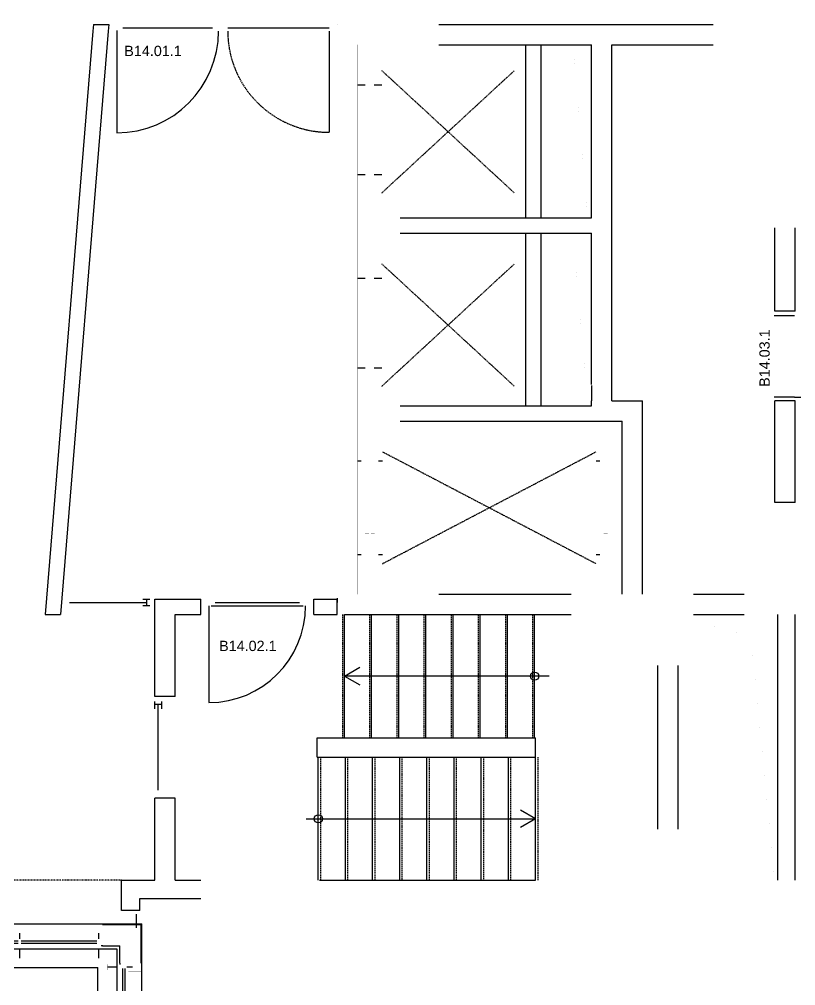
# Model space of a CAD drawing. Extents: x 7705 to 8778, y -6493 to -5330.
# Drawn here: x 8131.3 to 8431.6, y -6169.5 to -5795.6 of the extents above; entities that cross this region are included whole.
import ezdxf

# ---------------------------------------------------------------- set-up
doc = ezdxf.new("R2010")
doc.units = 0
for name, pattern in [('DASHES', [0.75, 0.5, -0.25]), ('DOT_DASH', [1, 0, -0.25, 0.5, -0.25]), ('LONG_DASHES', [1.5, 1, -0.5]), ('SHORT_DASHES', [0.375, 0.25, -0.125])]:
    doc.linetypes.add(name, pattern=pattern)
doc.layers.get('0').update_dxf_attribs({"linetype": 'CONTINUOUS'})
for name, color, linetype in [('A-NEU-ANSICHT', 7, 'CONTINUOUS'), ('A-NEU-AUSSPARUNG', 7, 'CONTINUOUS'), ('A-NEU-GRUNDRISS', 7, 'CONTINUOUS'), ('A-NEU-LINIEN', 7, 'CONTINUOUS'), ('A-NEU-TüRPOSITIONEN', 7, 'CONTINUOUS'), ('A-NEU-WAND-BACKSTEIN', 7, 'CONTINUOUS'), ('A-NEU-WAND-BETON', 7, 'CONTINUOUS'), ('A-NEU-WAND-DAEMMUNG', 7, 'CONTINUOUS'), ('FM_OBJEKT_RAUM', 7, 'CONTINUOUS')]:
    doc.layers.add(name, color=color, linetype=linetype)
doc.styles.add('ARIAL', font='ARIAL')

# ---------------------------------------------------------------- blocks, each defined once
blk = doc.blocks.new('*D000005')
at = {"layer": 'FM_OBJEKT_RAUM', "color": 250, "linetype": 'CONTINUOUS', "const_width": 0.00174}
blk.add_lwpolyline([(8177.8198, -6135.7817), (8414.8281, -6135.7817), (8414.8281, -6234.6001), (8406.9531, -6234.6001), (8406.9531, -6250.3481), (8414.8281, -6250.3481), (8414.8281, -6454.6787), (8411.2852, -6454.6787), (8411.2852, -6466.4897), (8414.8281, -6466.4897), (8414.8281, -6476.333), (8178.6089, -6476.333), (8178.6089, -6466.4897), (8179.7896, -6466.4897), (8179.7896, -6459.4028), (8191.6011, -6459.4028), (8191.6011, -6466.4897), (8179.7896, -6466.4897), (8178.6089, -6466.4897), (8178.6089, -6356.2534), (8179.7896, -6356.2534), (8179.7896, -6349.167), (8191.6001, -6349.167), (8191.6001, -6356.2534), (8179.7896, -6356.2534), (8178.6089, -6356.2534), (8178.6089, -6246.0176), (8179.7896, -6246.0176), (8179.7896, -6238.9312), (8191.6001, -6238.9312), (8191.6001, -6246.0176), (8179.7896, -6246.0176), (8178.6089, -6246.0176), (8178.6089, -6145.6226), (8174.2769, -6145.6226), (8174.2769, -6140.5059), (8177.8198, -6140.5059)], close=True, dxfattribs=at)
blk = doc.blocks.new('*D000012')
at = {"layer": 'FM_OBJEKT_RAUM', "color": 250, "linetype": 'CONTINUOUS', "const_width": 0.00174}
blk.add_lwpolyline([(8360.4961, -5805.4673), (8423.4883, -5805.4673), (8423.4883, -5908.5981), (8423.4883, -5943.2622), (8423.4883, -6018.0654), (8372.3086, -6018.0654), (8372.3086, -5943.2622), (8360.4961, -5943.2622), (8360.4961, -5805.4673)], close=True, dxfattribs=at)
blk = doc.blocks.new('*D000013')
at = {"layer": 'FM_OBJEKT_RAUM', "color": 250, "linetype": 'CONTINUOUS', "const_width": 0.00174}
blk.add_lwpolyline([(8191.6001, -6025.9395), (8201.4434, -6025.9395), (8245.1445, -6025.9395), (8378.2129, -6025.9395), (8378.2129, -6073.5771), (8330.9688, -6073.5771), (8246.5215, -6073.5771), (8246.5215, -6081.0571), (8330.9688, -6081.0571), (8330.9199, -6073.5771), (8378.2129, -6073.5771), (8378.2129, -6128.6948), (8191.6021, -6128.6948), (8191.5981, -6025.9395)], close=True, dxfattribs=at)
blk = doc.blocks.new('*D000016')
at = {"layer": 'FM_OBJEKT_RAUM', "color": 250, "linetype": 'CONTINUOUS', "const_width": 0.00174}
blk.add_lwpolyline([(8332.9375, -5805.4673), (8352.623, -5805.4673), (8352.623, -5872.3965), (8332.9375, -5872.3965)], close=True, dxfattribs=at)
blk = doc.blocks.new('*D000017')
at = {"layer": 'FM_OBJEKT_RAUM', "color": 250, "linetype": 'CONTINUOUS', "const_width": 0.00174}
blk.add_lwpolyline([(8332.9375, -5878.3018), (8352.623, -5878.3018), (8352.623, -5945.231), (8332.9375, -5945.231)], close=True, dxfattribs=at)
blk = doc.blocks.new('*D000018')
at = {"layer": 'FM_OBJEKT_RAUM', "color": 250, "linetype": 'CONTINUOUS', "const_width": 0.00174}
blk.add_lwpolyline([(8386.0879, -6025.9395), (8424.6699, -6025.9395), (8424.6699, -6128.6948), (8386.0879, -6128.6948)], close=True, dxfattribs=at)
blk = doc.blocks.new('*D000019')
at = {"layer": 'FM_OBJEKT_RAUM', "color": 250, "linetype": 'CONTINUOUS', "const_width": 0.00174}
blk.add_lwpolyline([(8414.8281, -6135.7817), (8431.3633, -6135.7817), (8431.7559, -6135.7817), (8447.8984, -6135.7817), (8447.8984, -6132.8286), (8528.6074, -6132.8286), (8528.6074, -6234.6001), (8517.1895, -6234.6001), (8517.1895, -6250.3481), (8528.6074, -6250.3481), (8528.6074, -6454.6787), (8521.5195, -6454.6787), (8521.5195, -6466.4897), (8525.0645, -6466.4897), (8525.0645, -6476.3335), (8414.8281, -6476.3335), (8414.8281, -6466.4897), (8418.3711, -6466.4897), (8418.3711, -6454.6787), (8414.8281, -6454.6787), (8414.8281, -6250.3481), (8422.7012, -6250.3481), (8422.7012, -6234.6001), (8414.8281, -6234.6001)], close=True, dxfattribs=at)
blk = doc.blocks.new('*D000021')
at = {"layer": 'FM_OBJEKT_RAUM', "color": 250, "linetype": 'CONTINUOUS', "const_width": 0.00174}
blk.add_lwpolyline([(8147.5142, -6021.3135), (8183.7261, -6021.3135), (8183.7261, -6020.0337), (8201.4434, -6020.0337), (8245.1465, -6020.0337), (8254.1973, -6020.0337), (8254.1973, -6018.0654), (8262.0723, -6018.0654), (8262.0723, -5805.4673), (8254.1973, -5805.4673), (8254.1973, -5798.873), (8165.7271, -5798.873)], close=True, dxfattribs=at)
blk = doc.blocks.new('*D000022')
at = {"layer": 'FM_OBJEKT_RAUM', "color": 250, "linetype": 'CONTINUOUS', "const_width": 0.00174}
for points in [[(8080.5767, -6145.624), (8174.2769, -6145.6226), (8174.2769, -6140.5059), (8170.7339, -6140.5059), (8170.7339, -6128.6948), (8183.7261, -6128.6948), (8183.7271, -6097.002), (8183.7271, -6057.6318), (8183.7271, -6021.3135), (8147.9028, -6021.3135), (8147.5142, -6021.3135), (8147.1362, -6025.9395), (8141.2104, -6025.9395), (8159.9067, -5797.5933), (8165.7466, -5797.5933), (8165.7271, -5798.873), (8253.8047, -5798.873), (8254.1973, -5798.873), (8254.1973, -5797.5933), (8447.8984, -5797.5933)], [(8447.8984, -5803.499), (8431.3633, -5803.499), (8431.3633, -5908.5981), (8431.3633, -5943.2622), (8431.3633, -6129.876), (8431.7559, -6129.876)]]:
    blk.add_lwpolyline(points, dxfattribs=at)
blk = doc.blocks.new('*D000070')
at = {"layer": 'A-NEU-GRUNDRISS', "color": 250, "linetype": 'CONTINUOUS'}
for p, q in [((8085.7524, -6145.6226), (8178.6089, -6145.6226)), ((8178.6089, -6476.333), (8178.6089, -6145.6226)), ((8131.3794, -6149.165), (8131.3794, -6151.3711)), ((8161.8892, -6149.1675), (8161.8892, -6151.3735)), ((8084.7651, -6152.1978), (8130.8286, -6152.1978)), ((8084.7651, -6153.0244), (8130.8286, -6153.0244)), ((8131.9673, -6152.1978), (8161.2983, -6152.1978)), ((8131.9673, -6153.0244), (8161.2983, -6153.0244)), ((8163.5522, -6154.1279), (8162.8823, -6154.1279)), ((8085.1714, -6155.3101), (8168.9224, -6155.3101)), ((8131.3804, -6155.3086), (8131.3804, -6158.8628)), ((8161.8892, -6155.3105), (8161.8892, -6158.8647)), ((8168.9224, -6155.3101), (8168.9224, -6486.0181)), ((8170.104, -6160.7671), (8170.104, -6161.3491)), ((8081.521, -6162.5532), (8161.6782, -6162.5532)), ((8161.6782, -6493.2612), (8161.6782, -6162.5532)), ((8168.9224, -6162.3423), (8165.3687, -6162.3423)), ((8171.2271, -6162.9468), (8171.2271, -6194.6396)), ((8172.0532, -6162.9468), (8172.0532, -6194.6396)), ((8175.0659, -6162.3418), (8172.8599, -6162.3423)), ((8168.9204, -6195.2305), (8165.3667, -6195.231)), ((8175.064, -6195.2305), (8172.8579, -6195.2305)), ((8171.2271, -6241.8838), (8171.2271, -6195.8213)), ((8172.0532, -6241.8838), (8172.0532, -6195.8213)), ((8168.9233, -6242.4741), (8165.3677, -6242.4741)), ((8168.9233, -6243.4668), (8168.9233, -6297.0015)), ((8171.2085, -6297.0015), (8171.2085, -6243.0645)), ((8171.2085, -6297.0015), (8171.2085, -6243.0645)), ((8172.0356, -6297.0015), (8172.0356, -6243.0645)), ((8172.0356, -6297.0015), (8172.0356, -6243.0645)), ((8175.0649, -6242.4741), (8172.8608, -6242.4741)), ((8168.9233, -6297.5923), (8165.3677, -6297.5923)), ((8168.9233, -6298.585), (8168.9233, -6352.1196)), ((8171.2085, -6352.1196), (8171.2085, -6298.1826)), ((8171.2085, -6352.1196), (8171.2085, -6298.1826)), ((8172.0356, -6352.1196), (8172.0356, -6298.1826)), ((8172.0356, -6352.1196), (8172.0356, -6298.1826)), ((8175.0649, -6297.5923), (8172.8608, -6297.5923)), ((8168.9233, -6352.7104), (8165.3677, -6352.7104)), ((8168.9233, -6353.7031), (8168.9233, -6407.2373)), ((8171.2085, -6403.3008), (8171.2085, -6353.3008)), ((8172.0356, -6403.3008), (8172.0356, -6353.3008)), ((8175.0649, -6352.7104), (8172.8608, -6352.71)), ((8168.9233, -6403.8911), (8165.3677, -6403.8911)), ((8171.2085, -6447.3955), (8171.2085, -6404.4814)), ((8172.0356, -6447.3955), (8172.0356, -6404.4814)), ((8175.0649, -6403.8911), (8172.8589, -6403.8911)), ((8168.9233, -6408.8208), (8168.9233, -6462.3555)), ((8178.6089, -6461.3716), (8178.6089, -6409.4028)), ((8168.9204, -6447.9863), (8165.3667, -6447.9863)), ((8171.2271, -6448.5762), (8171.2271, -6479.2852)), ((8172.0532, -6448.5762), (8172.0532, -6479.2852)), ((8175.064, -6447.9858), (8172.8579, -6447.9863)), ((8178.6089, -6476.333), (8303.0176, -6476.333)), ((8168.9224, -6480.4971), (8165.3677, -6480.4971)), ((8174.7573, -6479.876), (8172.8579, -6479.876)), ((8175.0649, -6480.3076), (8175.0649, -6482.0811)), ((8175.6538, -6482.9077), (8208.7266, -6482.9077)), ((8209.3164, -6479.8765), (8209.3164, -6482.0811)), ((8252.8203, -6482.9038), (8209.9004, -6482.9077)), ((8253.4102, -6479.8765), (8253.4102, -6482.0811)), ((8304, -6482.9019), (8254.002, -6482.9019)), ((8304.5918, -6479.8765), (8304.5918, -6482.0811)), ((8170.4595, -6484.4819), (8161.6782, -6493.2612)), ((8303.5996, -6486.0181), (8168.9224, -6486.0181)), ((8175.0649, -6486.019), (8174.4438, -6486.019)), ((8174.4438, -6486.019), (8174.4438, -6489.5728)), ((8175.6538, -6483.7344), (8208.7266, -6483.7344)), ((8209.3164, -6486.0186), (8209.3164, -6489.5737)), ((8252.8203, -6483.7305), (8209.9004, -6483.7344)), ((8253.4102, -6486.0186), (8253.4102, -6489.5737)), ((8304, -6483.7285), (8254.002, -6483.7285)), ((8304.5918, -6486.0186), (8304.5918, -6489.5737)), ((8161.6782, -6493.2612), (8304.5918, -6493.2612))]:
    blk.add_line(p, q, dxfattribs=at)
at = {"layer": 'A-NEU-GRUNDRISS', "color": 250, "linetype": 'CONTINUOUS', "const_width": 0.00174}
for points in [[(8129.8052, -6145.6226), (8132.9546, -6145.6226), (8132.9546, -6150.7407), (8129.8052, -6150.7407)], [(8160.314, -6145.6206), (8163.4634, -6145.6206), (8163.4634, -6150.7407), (8160.314, -6150.7407)], [(8084.7651, -6151.3735), (8130.7886, -6151.3735), (8130.7886, -6153.8354), (8084.7651, -6153.8354)], [(8130.3862, -6154.1274), (8132.3735, -6154.1274), (8132.3735, -6155.3086), (8130.3862, -6155.3086)], [(8130.9858, -6151.3711), (8131.7729, -6151.3711), (8131.7729, -6153.8291), (8130.9858, -6153.8291)], [(8131.9673, -6151.3735), (8161.2983, -6151.3735), (8161.2983, -6153.8354), (8131.9673, -6153.8354)], [(8160.896, -6154.1289), (8162.8823, -6154.1289), (8162.8823, -6155.3101), (8160.896, -6155.3101)], [(8161.4946, -6151.3735), (8162.2827, -6151.3735), (8162.2827, -6153.8315), (8161.4946, -6153.8315)], [(8130.3071, -6157.1108), (8132.4536, -6157.1108), (8132.4536, -6158.8628), (8130.3071, -6158.8628)], [(8160.8159, -6157.1128), (8162.9624, -6157.1128), (8162.9624, -6158.8647), (8160.8159, -6158.8647)], [(8165.3687, -6161.3022), (8167.1206, -6161.3022), (8167.1206, -6163.4482), (8165.3687, -6163.4482)], [(8168.9224, -6161.3491), (8170.104, -6161.3491), (8170.104, -6163.3354), (8168.9224, -6163.3354)], [(8170.4019, -6161.9482), (8172.8599, -6161.9482), (8172.8599, -6162.7354), (8170.4019, -6162.7354)], [(8173.4907, -6160.7671), (8178.6089, -6160.7671), (8178.6089, -6163.917), (8173.4907, -6163.917)], [(8170.396, -6162.9468), (8172.8579, -6162.9468), (8172.8579, -6194.6396), (8170.396, -6194.6396)], [(8165.3667, -6194.1904), (8167.1187, -6194.1904), (8167.1187, -6196.3364), (8165.3667, -6196.3364)], [(8168.9204, -6194.2373), (8170.1021, -6194.2373), (8170.1021, -6196.2241), (8168.9204, -6196.2241)], [(8170.3999, -6194.8364), (8172.8579, -6194.8364), (8172.8579, -6195.624), (8170.3999, -6195.624)], [(8173.4907, -6193.6558), (8178.6089, -6193.6558), (8178.6089, -6196.8052), (8173.4907, -6196.8052)], [(8170.396, -6195.8213), (8172.8579, -6195.8213), (8172.8579, -6241.8838), (8170.396, -6241.8838)], [(8165.3677, -6241.3677), (8167.1196, -6241.3677), (8167.1196, -6243.5137), (8165.3677, -6243.5137)], [(8168.9233, -6241.48), (8170.104, -6241.48), (8170.104, -6243.4668), (8168.9233, -6243.4668)], [(8170.3804, -6243.0645), (8172.8589, -6243.0645), (8172.8589, -6297.0015), (8170.3804, -6297.0015)], [(8170.3804, -6243.0645), (8172.8589, -6243.0645), (8172.8589, -6297.0015), (8170.3804, -6297.0015)], [(8170.4028, -6242.0801), (8172.8608, -6242.0801), (8172.8608, -6242.8677), (8170.4028, -6242.8677)], [(8173.4897, -6240.8994), (8178.6089, -6240.8994), (8178.6089, -6244.0488), (8173.4897, -6244.0488)], [(8173.4897, -6240.8994), (8178.6089, -6240.8994), (8178.6089, -6244.0488), (8173.4897, -6244.0488)], [(8165.3677, -6296.4858), (8167.1196, -6296.4858), (8167.1196, -6298.6318), (8165.3677, -6298.6318)], [(8173.4897, -6296.0176), (8178.6089, -6296.0176), (8178.6089, -6299.167), (8173.4897, -6299.167)], [(8173.4897, -6296.0176), (8178.6089, -6296.0176), (8178.6089, -6299.167), (8173.4897, -6299.167)], [(8168.9233, -6296.5981), (8170.104, -6296.5981), (8170.104, -6298.585), (8168.9233, -6298.585)], [(8170.3804, -6298.1826), (8172.8589, -6298.1826), (8172.8589, -6352.1196), (8170.3804, -6352.1196)], [(8170.3804, -6298.1826), (8172.8589, -6298.1826), (8172.8589, -6352.1196), (8170.3804, -6352.1196)], [(8170.4028, -6297.1982), (8172.8608, -6297.1982), (8172.8608, -6297.9858), (8170.4028, -6297.9858)], [(8165.3677, -6351.604), (8167.1196, -6351.604), (8167.1196, -6353.75), (8165.3677, -6353.75)], [(8168.9233, -6351.7163), (8170.104, -6351.7163), (8170.104, -6353.7031), (8168.9233, -6353.7031)], [(8170.4028, -6352.3164), (8172.8608, -6352.3164), (8172.8608, -6353.104), (8170.4028, -6353.104)], [(8173.4897, -6351.1353), (8178.6089, -6351.1353), (8178.6089, -6354.2852), (8173.4897, -6354.2852)], [(8173.4897, -6351.1353), (8178.6089, -6351.1353), (8178.6089, -6354.2852), (8173.4897, -6354.2852)], [(8170.3804, -6353.3008), (8172.8589, -6353.3008), (8172.8589, -6403.3008), (8170.3804, -6403.3008)], [(8165.3677, -6402.7852), (8167.1196, -6402.7852), (8167.1196, -6404.9312), (8165.3677, -6404.9312)], [(8168.9233, -6402.8975), (8170.104, -6402.8975), (8170.104, -6404.8838), (8168.9233, -6404.8838)], [(8170.3804, -6404.4814), (8172.8589, -6404.4814), (8172.8589, -6447.3955), (8170.3804, -6447.3955)], [(8170.3999, -6403.4976), (8172.8589, -6403.4976), (8172.8589, -6404.2847), (8170.3999, -6404.2847)], [(8170.4028, -6404.2847), (8172.8589, -6404.2847), (8172.8589, -6404.4814), (8170.4028, -6404.4814)], [(8173.4897, -6402.3164), (8178.6089, -6402.3164), (8178.6089, -6405.4658), (8173.4897, -6405.4658)], [(8173.4897, -6402.3164), (8178.6089, -6402.3164), (8178.6089, -6405.4658), (8173.4897, -6405.4658)], [(8165.3667, -6446.9463), (8167.1187, -6446.9463), (8167.1187, -6449.0923), (8165.3667, -6449.0923)], [(8168.9224, -6446.9932), (8170.104, -6446.9932), (8170.104, -6448.9795), (8168.9224, -6448.9795)], [(8170.3999, -6447.5923), (8172.8579, -6447.5923), (8172.8579, -6448.3794), (8170.3999, -6448.3794)], [(8170.3999, -6448.5762), (8172.8569, -6448.5762), (8172.8569, -6479.2852), (8170.3999, -6479.2852)], [(8173.4907, -6446.4111), (8178.6089, -6446.4111), (8178.6089, -6449.5605), (8173.4907, -6449.5605)], [(8168.9224, -6478.8828), (8170.104, -6478.8828), (8170.104, -6480.8696), (8168.9224, -6480.8696)], [(8170.3999, -6479.4819), (8172.8579, -6479.4819), (8172.8579, -6480.2695), (8170.3999, -6480.2695)], [(8173.4907, -6476.333), (8178.6089, -6476.333), (8178.6089, -6481.4507), (8173.4907, -6481.4507)], [(8207.7422, -6476.333), (8210.8906, -6476.333), (8210.8906, -6481.4512), (8207.7422, -6481.4512)], [(8251.8359, -6476.333), (8254.9844, -6476.333), (8254.9844, -6481.4512), (8251.8359, -6481.4512)], [(8303.0176, -6476.333), (8306.166, -6476.333), (8306.166, -6481.4512), (8303.0176, -6481.4512)], [(8165.3677, -6479.876), (8167.1196, -6479.876), (8167.1196, -6480.4971), (8165.3677, -6480.4971)], [(8170.4595, -6480.4663), (8172.7817, -6480.4663), (8172.7817, -6482.1592), (8174.4761, -6482.1592), (8174.4761, -6484.4819), (8170.4595, -6484.4819)], [(8174.6714, -6482.0811), (8175.4585, -6482.0811), (8175.4585, -6484.5391), (8174.6714, -6484.5391)], [(8175.6538, -6482.0811), (8208.7266, -6482.0811), (8208.7266, -6484.561), (8175.6538, -6484.561)], [(8208.9219, -6482.0811), (8209.7109, -6482.0811), (8209.7109, -6484.5391), (8208.9219, -6484.5391)], [(8252.8203, -6482.0771), (8209.9004, -6482.0806), (8209.9004, -6484.561), (8252.8203, -6484.5571)], [(8253.0156, -6482.0811), (8253.8047, -6482.0811), (8253.8047, -6484.5391), (8253.0156, -6484.5391)], [(8254.002, -6482.0786), (8304, -6482.0786), (8304, -6484.5571), (8254.002, -6484.5571)], [(8304.1973, -6482.0811), (8304.9863, -6482.0811), (8304.9863, -6484.5391), (8304.1973, -6484.5391)], [(8174.0728, -6484.8369), (8176.0591, -6484.8369), (8176.0591, -6486.0181), (8174.0728, -6486.0181)], [(8208.3242, -6484.8369), (8210.3105, -6484.8369), (8210.3105, -6486.0181), (8208.3242, -6486.0181)], [(8252.418, -6484.8369), (8254.4043, -6484.8369), (8254.4043, -6486.0181), (8252.418, -6486.0181)], [(8303.5996, -6484.8369), (8305.5859, -6484.8369), (8305.5859, -6486.0181), (8303.5996, -6486.0181)], [(8174.4438, -6487.8208), (8175.0649, -6487.8208), (8175.0649, -6489.5728), (8174.4438, -6489.5728)], [(8208.2773, -6487.8218), (8210.4219, -6487.8218), (8210.4219, -6489.5737), (8208.2773, -6489.5737)], [(8252.3711, -6487.8218), (8254.5156, -6487.8218), (8254.5156, -6489.5737), (8252.3711, -6489.5737)], [(8303.5527, -6487.8218), (8305.6973, -6487.8218), (8305.6973, -6489.5737), (8303.5527, -6489.5737)]]:
    blk.add_lwpolyline(points, close=True, dxfattribs=at)
at = {"layer": 'A-NEU-WAND-DAEMMUNG', "color": 250, "linetype": 'CONTINUOUS'}
for p, q in [((8163.4634, -6145.8604), (8178.3716, -6145.8604)), ((8178.3716, -6160.7671), (8178.3716, -6145.8604)), ((8163.4634, -6154.1279), (8170.104, -6154.1279)), ((8170.104, -6160.7671), (8170.104, -6154.1279))]:
    blk.add_line(p, q, dxfattribs=at)
blk = doc.blocks.new('*D000076')
at = {"layer": 'A-NEU-GRUNDRISS', "color": 250, "linetype": 'DASHES'}
for p, q in [((8256.2363, -6025.9404), (8256.2363, -6073.5771)), ((8266.7441, -6025.9404), (8266.7441, -6073.5771)), ((8277.25, -6025.9404), (8277.25, -6073.5771)), ((8287.7578, -6025.9404), (8287.7578, -6073.5771)), ((8298.2637, -6025.9404), (8298.2637, -6073.5771)), ((8308.7715, -6025.9404), (8308.7715, -6073.5771)), ((8319.2773, -6025.9404), (8319.2773, -6073.5771)), ((8329.7852, -6025.9404), (8329.7852, -6073.5771)), ((8247.7051, -6081.0635), (8247.7051, -6128.7002)), ((8258.2109, -6081.0635), (8258.2109, -6128.7002)), ((8268.7188, -6081.0635), (8268.7188, -6128.7002)), ((8279.2246, -6081.1338), (8279.2246, -6128.7725)), ((8289.7324, -6081.0635), (8289.7324, -6128.7002)), ((8300.2383, -6081.0635), (8300.2383, -6128.7002)), ((8310.7461, -6081.1807), (8310.7461, -6128.7002)), ((8321.2539, -6081.0635), (8321.2539, -6128.7002)), ((8331.7813, -6081.0576), (8331.7813, -6128.6963))]:
    blk.add_line(p, q, dxfattribs=at)
at = {"layer": 'A-NEU-GRUNDRISS', "color": 250, "linetype": 'CONTINUOUS'}
for p, q in [((8257.0254, -6025.9404), (8330.5723, -6025.9404)), ((8257.0254, -6073.5771), (8257.0254, -6025.9404)), ((8267.5313, -6073.5771), (8267.5313, -6025.9404)), ((8278.0391, -6073.5771), (8278.0391, -6025.9404)), ((8288.5449, -6073.5771), (8288.5449, -6025.9404)), ((8299.0527, -6073.5771), (8299.0527, -6025.9404)), ((8309.5586, -6073.5771), (8309.5586, -6025.9404)), ((8320.0664, -6073.5771), (8320.0664, -6025.9404)), ((8330.5723, -6073.5771), (8330.5723, -6025.9404)), ((8257.0254, -6049.7588), (8262.9297, -6046.3486)), ((8336.1855, -6049.7588), (8257.0254, -6049.7588)), ((8257.0254, -6049.7588), (8262.9297, -6053.167)), ((8246.5215, -6073.5771), (8330.9199, -6073.5771)), ((8246.5215, -6081.0576), (8246.5215, -6073.5771)), ((8330.9688, -6081.0576), (8330.9688, -6073.5771)), ((8246.5215, -6081.0576), (8330.9688, -6081.0576)), ((8246.918, -6128.7002), (8246.918, -6081.0635)), ((8257.4238, -6128.7002), (8257.4238, -6081.0635)), ((8267.9316, -6128.7002), (8267.9316, -6081.0635)), ((8278.4375, -6128.7725), (8278.4375, -6081.1338)), ((8288.9453, -6128.7002), (8288.9453, -6081.0635)), ((8299.4512, -6128.7002), (8299.4512, -6081.0635)), ((8309.959, -6128.7002), (8309.959, -6081.0576)), ((8320.4648, -6128.7002), (8320.4648, -6081.0635)), ((8330.9688, -6128.6963), (8330.9688, -6081.0576)), ((8330.9688, -6104.9756), (8325.0645, -6101.5654)), ((8242.2715, -6104.9756), (8330.9688, -6104.9756)), ((8330.9688, -6104.9756), (8325.0645, -6108.3838)), ((8247.4063, -6128.7002), (8330.9688, -6128.7002))]:
    blk.add_line(p, q, dxfattribs=at)
for centre in [(8330.5723, -6049.7588), (8246.918, -6104.9795)]:
    blk.add_circle(centre, 1.5748, dxfattribs=at)
blk = doc.blocks.new('*D000082')
at = {"layer": 'A-NEU-GRUNDRISS', "color": 250, "linetype": 'CONTINUOUS'}
for p, q in [((8431.1543, -5910.3604), (8423.2813, -5910.3604)), ((8431.1543, -5941.8564), (8423.2813, -5941.8564)), ((8431.1543, -5941.8564), (8462.6504, -5941.8564))]:
    blk.add_line(p, q, dxfattribs=at)
blk = doc.blocks.new('*D000083')
at = {"layer": 'A-NEU-AUSSPARUNG', "color": 250, "linetype": 'DASHES', "const_width": 0.00174}
blk.add_lwpolyline([(8386.0879, -6025.9404), (8424.6699, -6025.9404), (8424.6699, -6128.6963), (8386.0879, -6128.6963)], close=True, dxfattribs=at)
at = {"layer": 'A-NEU-AUSSPARUNG', "color": 250, "linetype": 'CONTINUOUS', "const_width": 0.00174}
blk.add_lwpolyline([(8423.4512, -6128.6963), (8423.4512, -6027.2783), (8387.6309, -6027.2783), (8414.2715, -6034.2471)], close=True, dxfattribs=at)
blk = doc.blocks.new('*D000084')
at = {"layer": 'A-NEU-AUSSPARUNG', "color": 250, "linetype": 'DASHES', "const_width": 0.00174}
blk.add_lwpolyline([(8332.9375, -5878.3018), (8352.623, -5878.3018), (8352.623, -5945.2314), (8332.9375, -5945.2314)], close=True, dxfattribs=at)
at = {"layer": 'A-NEU-AUSSPARUNG', "color": 250, "linetype": 'CONTINUOUS', "const_width": 0.00174}
blk.add_lwpolyline([(8351.0469, -5944.2744), (8351.0469, -5879.8271), (8336.4375, -5879.8271), (8345.8418, -5882.2393)], close=True, dxfattribs=at)
blk = doc.blocks.new('*D000085')
at = {"layer": 'A-NEU-AUSSPARUNG', "color": 250, "linetype": 'DASHES', "const_width": 0.00174}
blk.add_lwpolyline([(8332.9375, -5805.4678), (8352.623, -5805.4678), (8352.623, -5872.3975), (8332.9375, -5872.3975)], close=True, dxfattribs=at)
at = {"layer": 'A-NEU-AUSSPARUNG', "color": 250, "linetype": 'CONTINUOUS', "const_width": 0.00174}
blk.add_lwpolyline([(8351.0469, -5871.2158), (8351.0469, -5806.7666), (8336.4375, -5806.7666), (8345.8418, -5809.1787)], close=True, dxfattribs=at)
blk = doc.blocks.new('*D000088')
at = {"layer": 'A-NEU-ANSICHT', "color": 250, "linetype": 'CONTINUOUS'}
blk.add_line((8254.1973, -5797.5933), (8254.1992, -5797.5933), dxfattribs=at)
at = {"layer": 'A-NEU-GRUNDRISS', "color": 250, "linetype": 'CONTINUOUS'}
for p, q in [((8171.3247, -5798.9712), (8205.9707, -5798.9712)), ((8211.875, -5798.9712), (8251.0488, -5798.9712)), ((8168.9624, -5799.9556), (8168.9624, -5839.5225))]:
    blk.add_line(p, q, dxfattribs=at)
at = {"layer": 'A-NEU-GRUNDRISS', "color": 250, "linetype": 'SHORT_DASHES'}
blk.add_line((8251.0488, -5800.1523), (8251.0488, -5839.3252), dxfattribs=at)
at = {"layer": 'A-NEU-GRUNDRISS', "color": 250, "linetype": 'CONTINUOUS', "const_width": 0.00174}
for points in [[(8166.2065, -5797.5933), (8168.9624, -5797.5933), (8168.9624, -5800.1523), (8166.2065, -5800.1523)], [(8166.2065, -5797.5933), (8253.8047, -5797.5933), (8253.8047, -5800.1523), (8166.2065, -5800.1523)], [(8168.9624, -5797.5933), (8171.3247, -5797.5933), (8171.3247, -5800.1523), (8168.9624, -5800.1523)], [(8205.9707, -5797.5933), (8208.332, -5797.5933), (8208.332, -5800.1523), (8205.9707, -5800.1523)], [(8208.332, -5797.5933), (8211.875, -5797.5933), (8211.875, -5800.1523), (8208.332, -5800.1523)], [(8251.0488, -5797.5933), (8253.8047, -5797.5933), (8253.8047, -5800.1523), (8251.0488, -5800.1523)]]:
    blk.add_lwpolyline(points, close=True, dxfattribs=at)
at = {"layer": 'A-NEU-GRUNDRISS', "color": 250, "linetype": 'CONTINUOUS'}
blk.add_arc((8168.9624, -5800.1523), 39.37, 270, 0, dxfattribs=at)
at = {"layer": 'A-NEU-GRUNDRISS', "color": 250, "linetype": 'SHORT_DASHES'}
blk.add_arc((8251.0488, -5800.1523), 39.1731, 180, 270, dxfattribs=at)
blk = doc.blocks.new('*D000089')
at = {"layer": 'A-NEU-ANSICHT', "color": 250, "linetype": 'CONTINUOUS'}
blk.add_line((8245.1465, -6020.0337), (8245.1465, -6020.0337), dxfattribs=at)
at = {"layer": 'A-NEU-GRUNDRISS', "color": 250, "linetype": 'CONTINUOUS'}
for p, q in [((8204.5938, -6022.5986), (8204.5938, -6060)), ((8205.4844, -6022.5986), (8241.1035, -6022.5986)), ((8206.9551, -6021.2148), (8239.6328, -6021.2148))]:
    blk.add_line(p, q, dxfattribs=at)
at = {"layer": 'A-NEU-GRUNDRISS', "color": 250, "linetype": 'CONTINUOUS', "const_width": 0.00174}
for points in [[(8201.8379, -6020.0337), (8244.752, -6020.0337), (8244.752, -6022.5986), (8201.8379, -6022.5986)], [(8201.8379, -6020.0337), (8204.5938, -6020.0337), (8204.5938, -6022.5986), (8201.8379, -6022.5986)], [(8204.5938, -6020.0337), (8206.9551, -6020.0337), (8206.9551, -6022.5986), (8204.5938, -6022.5986)], [(8239.6328, -6020.0337), (8241.9941, -6020.0337), (8241.9941, -6022.5986), (8239.6328, -6022.5986)], [(8241.9941, -6020.0337), (8244.752, -6020.0337), (8244.752, -6022.5986), (8241.9941, -6022.5986)]]:
    blk.add_lwpolyline(points, close=True, dxfattribs=at)
at = {"layer": 'A-NEU-GRUNDRISS', "color": 250, "linetype": 'CONTINUOUS'}
blk.add_arc((8204.5938, -6022.5986), 37.4015, 270, 0, dxfattribs=at)
blk = doc.blocks.new('*D000090')
at = {"layer": 'A-NEU-GRUNDRISS', "color": 250, "linetype": 'CONTINUOUS'}
for p, q in [((8262.0723, -5821.0186), (8265.0254, -5821.0186)), ((8268.5684, -5821.0186), (8271.5215, -5821.0186)), ((8262.0723, -5855.6641), (8265.0254, -5855.6641)), ((8268.5684, -5855.6641), (8271.5215, -5855.6641)), ((8262.0723, -5895.8213), (8265.0254, -5895.8213)), ((8268.5684, -5895.8213), (8271.5215, -5895.8213)), ((8262.0723, -5930.4668), (8265.0254, -5930.4668)), ((8268.5684, -5930.4668), (8271.5215, -5930.4668)), ((8262.0723, -5966.4907), (8263.5488, -5966.4907)), ((8270.2422, -5966.4907), (8271.7168, -5966.4907)), ((8354.3945, -5966.4907), (8355.8711, -5966.4907)), ((8262.0723, -6002.7109), (8263.5488, -6002.7109)), ((8270.2422, -6002.7109), (8271.7168, -6002.7109)), ((8354.3945, -6002.7109), (8355.8711, -6002.7109))]:
    blk.add_line(p, q, dxfattribs=at)
at = {"layer": 'A-NEU-GRUNDRISS', "color": 250, "linetype": 'CONTINUOUS', "const_width": 0.00174}
for points in [[(8262.0723, -5809.6011), (8266.502, -5809.6011), (8266.502, -5868.6563), (8262.0723, -5868.6563)], [(8267.0918, -5809.6011), (8271.5215, -5809.6011), (8271.5215, -5868.6563), (8267.0918, -5868.6563)], [(8271.5215, -5813.9316), (8324.2773, -5813.9316), (8324.2773, -5864.3252), (8271.5215, -5864.3252)], [(8271.5215, -5815.5068), (8322.7012, -5815.5068), (8322.7012, -5862.7505), (8271.5215, -5862.7505)], [(8265.0254, -5819.4434), (8266.502, -5819.4434), (8266.502, -5839.1289), (8265.0254, -5839.1289)], [(8267.0918, -5819.4434), (8268.5684, -5819.4434), (8268.5684, -5839.1289), (8267.0918, -5839.1289)], [(8265.0254, -5839.1289), (8266.502, -5839.1289), (8266.502, -5858.8135), (8265.0254, -5858.8135)], [(8267.0918, -5839.1289), (8268.5684, -5839.1289), (8268.5684, -5858.8135), (8267.0918, -5858.8135)], [(8262.0723, -5884.4043), (8266.502, -5884.4043), (8266.502, -5943.459), (8262.0723, -5943.459)], [(8267.0918, -5884.4043), (8271.5215, -5884.4043), (8271.5215, -5943.459), (8267.0918, -5943.459)], [(8271.5215, -5888.7349), (8324.2773, -5888.7349), (8324.2773, -5939.1284), (8271.5215, -5939.1284)], [(8271.5215, -5890.3096), (8322.7012, -5890.3096), (8322.7012, -5937.5537), (8271.5215, -5937.5537)], [(8265.0254, -5894.2466), (8266.502, -5894.2466), (8266.502, -5913.9316), (8265.0254, -5913.9316)], [(8267.0918, -5894.2466), (8268.5684, -5894.2466), (8268.5684, -5913.9316), (8267.0918, -5913.9316)], [(8265.0254, -5913.9316), (8266.502, -5913.9316), (8266.502, -5933.6167), (8265.0254, -5933.6167)], [(8267.0918, -5913.9316), (8268.5684, -5913.9316), (8268.5684, -5933.6167), (8267.0918, -5933.6167)], [(8262.0723, -5955.0732), (8266.502, -5955.0732), (8266.502, -6014.1284), (8262.0723, -6014.1284)], [(8267.2891, -5955.0732), (8271.7168, -5955.0732), (8271.7168, -6014.1284), (8267.2891, -6014.1284)], [(8354.3945, -5955.0732), (8358.8242, -5955.0732), (8358.8242, -6014.1284), (8354.3945, -6014.1284)], [(8271.7168, -5961.3726), (8354.3945, -5961.3726), (8354.3945, -6007.8291), (8271.7168, -6007.8291)], [(8271.7168, -5962.9473), (8354.3945, -5962.9473), (8354.3945, -6006.2544), (8271.7168, -6006.2544)], [(8263.5488, -5964.916), (8265.0254, -5964.916), (8265.0254, -5975.7427), (8263.5488, -5975.7427)], [(8268.7656, -5964.916), (8270.2422, -5964.916), (8270.2422, -5975.7427), (8268.7656, -5975.7427)], [(8355.8711, -5964.916), (8357.3477, -5964.916), (8357.3477, -5975.7427), (8355.8711, -5975.7427)], [(8265.0254, -5974.7583), (8266.502, -5974.7583), (8266.502, -5984.6006), (8265.0254, -5984.6006)], [(8267.2891, -5974.7583), (8268.7656, -5974.7583), (8268.7656, -5984.6006), (8267.2891, -5984.6006)], [(8357.3477, -5974.7583), (8358.8242, -5974.7583), (8358.8242, -5984.6006), (8357.3477, -5984.6006)], [(8265.0254, -5984.6006), (8266.502, -5984.6006), (8266.502, -5994.4434), (8265.0254, -5994.4434)], [(8267.2891, -5984.6006), (8268.7656, -5984.6006), (8268.7656, -5994.4434), (8267.2891, -5994.4434)], [(8357.3477, -5984.6006), (8358.8242, -5984.6006), (8358.8242, -5994.4434), (8357.3477, -5994.4434)], [(8263.5488, -5993.459), (8265.0254, -5993.459), (8265.0254, -6004.2856), (8263.5488, -6004.2856)], [(8268.7656, -5993.459), (8270.2422, -5993.459), (8270.2422, -6004.2856), (8268.7656, -6004.2856)], [(8355.8711, -5993.459), (8357.3477, -5993.459), (8357.3477, -6004.2856), (8355.8711, -6004.2856)]]:
    blk.add_lwpolyline(points, close=True, dxfattribs=at)
at = {"layer": 'A-NEU-LINIEN', "color": 250, "linetype": 'SHORT_DASHES'}
for p, q in [((8271.5215, -5862.7505), (8322.7012, -5815.5068)), ((8322.7012, -5862.7505), (8271.5215, -5815.5068)), ((8271.5215, -5937.5537), (8322.7012, -5890.3096)), ((8322.7012, -5937.5537), (8271.5215, -5890.3096)), ((8271.7168, -5962.9473), (8354.3945, -6006.2544)), ((8271.7168, -6006.2544), (8354.3945, -5962.9473))]:
    blk.add_line(p, q, dxfattribs=at)
at = {"layer": 'A-NEU-LINIEN', "color": 250, "linetype": 'CONTINUOUS'}
blk.add_line((8364.4336, -5951.1362), (8364.4355, -5951.1362), dxfattribs=at)
blk = doc.blocks.new('*D000115')
at = {"layer": 'A-NEU-ANSICHT', "color": 250, "linetype": 'CONTINUOUS'}
for p, q in [((8183.7271, -6057.6318), (8183.7271, -6057.6318)), ((8184.9087, -6093.8369), (8184.9077, -6060.7861))]:
    blk.add_line(p, q, dxfattribs=at)
at = {"layer": 'A-NEU-GRUNDRISS', "color": 250, "linetype": 'CONTINUOUS'}
for p, q in [((8183.7271, -6062.3604), (8183.7271, -6059.6045)), ((8186.2856, -6060.7861), (8183.7271, -6060.7861)), ((8186.2856, -6059.6045), (8186.2856, -6062.3604))]:
    blk.add_line(p, q, dxfattribs=at)
at = {"layer": 'A-NEU-GRUNDRISS', "color": 250, "linetype": 'CONTINUOUS', "const_width": 0.00174}
for points in [[(8186.2856, -6096.5928), (8183.7271, -6096.5928), (8183.7271, -6058.0264), (8186.2856, -6058.0264), (8186.2856, -6096.5928)], [(8186.2856, -6096.5928), (8183.7271, -6096.5928), (8183.7271, -6093.8369), (8186.2856, -6093.8369), (8186.2856, -6096.5928)]]:
    blk.add_lwpolyline(points, dxfattribs=at)

msp = doc.modelspace()

# ---------------------------------------------------------------- linework, layer by layer
at = {"layer": 'A-NEU-ANSICHT', "color": 250, "linetype": 'CONTINUOUS'}
for p, q in [((8150.6587, -6021.2148), (8180.5708, -6021.2148)), ((8183.7241, -6020.0337), (8183.7251, -6020.0337))]:
    msp.add_line(p, q, dxfattribs=at)
at = {"layer": 'A-NEU-GRUNDRISS', "color": 250, "linetype": 'CONTINUOUS'}
for p, q in [((8178.9956, -6020.0337), (8181.7515, -6020.0337)), ((8181.7515, -6022.5928), (8178.9956, -6022.5928)), ((8180.5708, -6022.5928), (8180.5708, -6020.0337))]:
    msp.add_line(p, q, dxfattribs=at)
at = {"layer": 'A-NEU-GRUNDRISS', "color": 250, "linetype": 'DOT_DASH'}
msp.add_line((8170.7339, -6128.6948), (8087.6626, -6128.6948), dxfattribs=at)
at = {"layer": 'A-NEU-GRUNDRISS', "color": 250, "linetype": 'LONG_DASHES', "const_width": 0.00174}
msp.add_lwpolyline([(8762.0703, -6477.1196), (8177.8198, -6477.1196), (8177.8198, -6146.4116), (7847.1123, -6146.4116), (7847.1123, -5346.4131), (8431.3633, -5346.4131), (8431.3633, -5677.1211), (8762.0703, -5677.1211)], close=True, dxfattribs=at)
at = {"layer": 'A-NEU-GRUNDRISS', "color": 250, "linetype": 'CONTINUOUS', "const_width": 0.00174}
for points in [[(8254.1973, -5805.4673), (8262.0723, -5805.4673), (8262.0723, -5823.1836), (8254.1973, -5823.1836)], [(8255.1816, -5811.5698), (8261.0879, -5811.5698), (8261.0879, -5822.1997), (8255.1816, -5822.1997)], [(8254.1973, -5854.6797), (8262.0723, -5854.6797), (8262.0723, -5896.0186), (8254.1973, -5896.0186)], [(8255.1816, -5884.4043), (8261.0879, -5884.4043), (8261.0879, -5895.0342), (8255.1816, -5895.0342)], [(8254.1973, -5927.5142), (8262.0723, -5927.5142), (8262.0723, -5966.8843), (8254.1973, -5966.8843)], [(8255.1816, -5955.27), (8261.0879, -5955.27), (8261.0879, -5965.8999), (8255.1816, -5965.8999)], [(8254.1973, -6002.3174), (8262.0723, -6002.3174), (8262.0723, -6018.0654), (8254.1973, -6018.0654)], [(8183.7271, -6057.6318), (8191.6011, -6057.6318), (8191.6011, -6097.002), (8183.7271, -6097.002)]]:
    msp.add_lwpolyline(points, close=True, dxfattribs=at)
at = {"layer": 'A-NEU-GRUNDRISS', "color": 250, "linetype": 'DOT_DASH', "const_width": 0.00174}
for points in [[(8173.8833, -5959.0103), (8201.4414, -5959.0103), (8201.4414, -6014.1284), (8173.8833, -6014.1284)], [(8334.9199, -6047.7896), (8366.416, -6047.7896), (8366.416, -6106.8447), (8334.9199, -6106.8447)]]:
    msp.add_lwpolyline(points, close=True, dxfattribs=at)
at = {"layer": 'A-NEU-GRUNDRISS', "color": 250, "linetype": 'CONTINUOUS', "const_width": 0.00174}
for points in [[(8147.9028, -6022.5928), (8147.9028, -6020.0337), (8183.3306, -6020.0337), (8183.3306, -6022.5928), (8147.9028, -6022.5928)], [(8147.9067, -6022.5928), (8147.9067, -6020.0337), (8150.6626, -6020.0337), (8150.6626, -6022.5928), (8147.9067, -6022.5928)]]:
    msp.add_lwpolyline(points, dxfattribs=at)
at = {"layer": 'A-NEU-WAND-BACKSTEIN', "color": 250, "linetype": 'CONTINUOUS'}
for p, q in [((8159.9067, -5797.5933), (8159.6978, -5800.1523)), ((8159.9067, -5797.5933), (8165.8325, -5797.5933)), ((8165.8325, -5797.5933), (8165.6226, -5800.1523)), ((8159.6978, -5800.1523), (8141.2104, -6025.9395)), ((8165.6226, -5800.1523), (8147.1353, -6025.9395)), ((8327.0332, -5805.4673), (8327.0332, -5872.3965)), ((8332.9375, -5805.4673), (8332.9375, -5872.3965)), ((8327.0332, -5872.3965), (8332.9375, -5872.3965)), ((8327.0332, -5878.3018), (8327.0332, -5945.231)), ((8327.0332, -5878.3018), (8332.9375, -5878.3018)), ((8332.9375, -5878.3018), (8332.9375, -5945.231)), ((8327.0332, -5945.231), (8332.9375, -5945.231)), ((8141.2104, -6025.9395), (8147.1353, -6025.9395)), ((8424.6699, -6128.6948), (8424.6699, -6025.9395)), ((8431.3633, -6128.6948), (8431.3633, -6025.9395))]:
    msp.add_line(p, q, dxfattribs=at)
at = {"layer": 'A-NEU-WAND-BETON', "color": 250, "linetype": 'CONTINUOUS'}
for p, q in [((8293.5684, -5797.5933), (8399.6699, -5797.5933)), ((8293.5684, -5805.4673), (8352.623, -5805.4673)), ((8352.623, -5872.3965), (8352.623, -5805.4673)), ((8360.4961, -5805.4673), (8399.6699, -5805.4673)), ((8360.4961, -5943.2622), (8360.4961, -5805.4673)), ((8278.6074, -5872.3965), (8352.623, -5872.3965)), ((8423.4883, -5908.5981), (8423.4883, -5876.3335)), ((8431.3633, -5908.5981), (8431.3633, -5876.3335)), ((8278.6074, -5878.3018), (8352.623, -5878.3018)), ((8352.623, -5936.9629), (8352.623, -5878.3018)), ((8431.3633, -5908.5981), (8423.4883, -5908.5981)), ((8352.623, -5937.3569), (8352.623, -5943.2622)), ((8352.623, -5945.231), (8352.623, -5943.2622)), ((8360.4961, -5943.2622), (8372.3086, -5943.2622)), ((8372.3086, -5998.3804), (8372.3086, -5943.2622)), ((8431.3633, -5943.2622), (8423.4883, -5943.2622)), ((8423.4883, -5982.6323), (8423.4883, -5943.2622)), ((8431.3633, -5982.6323), (8431.3633, -5943.2622)), ((8278.6074, -5945.231), (8352.623, -5945.231)), ((8278.6074, -5951.1362), (8360.4961, -5951.1362)), ((8360.4961, -5951.1362), (8364.4336, -5951.1362)), ((8364.4336, -5998.3804), (8364.4336, -5951.1362)), ((8431.3633, -5982.6323), (8423.4883, -5982.6323)), ((8364.4336, -6018.0654), (8364.4336, -5998.3804)), ((8372.3086, -6018.0654), (8372.3086, -5998.3804)), ((8254.1973, -6019.6401), (8254.1973, -6021.2148)), ((8293.5684, -6018.0654), (8344.75, -6018.0654)), ((8391.9922, -6018.0654), (8411.6777, -6018.0654)), ((8183.7241, -6020.0337), (8201.4434, -6020.0337)), ((8183.7271, -6057.6318), (8183.7261, -6020.0337)), ((8201.4434, -6025.9395), (8201.4434, -6020.0337)), ((8245.1445, -6020.0337), (8254.1973, -6020.0337)), ((8245.1445, -6025.9395), (8245.1445, -6020.0337)), ((8254.1973, -6025.9395), (8254.1973, -6020.0337)), ((8191.5981, -6025.9395), (8201.4434, -6025.9395)), ((8191.6011, -6057.6318), (8191.6001, -6025.9395)), ((8245.1445, -6025.9395), (8254.1973, -6025.9395)), ((8293.5684, -6025.9395), (8344.75, -6025.9395)), ((8391.9922, -6025.9395), (8411.6777, -6025.9395)), ((8378.2129, -6109.0098), (8378.2129, -6045.6245)), ((8386.0879, -6109.0098), (8386.0879, -6045.6245)), ((8191.6011, -6057.6318), (8183.7271, -6057.6318)), ((8191.6011, -6097.002), (8183.7271, -6097.002)), ((8183.728, -6128.6948), (8183.7271, -6097.002)), ((8191.6021, -6128.6948), (8191.6011, -6097.002)), ((8170.7339, -6128.6948), (8183.7261, -6128.6948)), ((8170.7339, -6140.5059), (8170.7339, -6128.6948)), ((8191.6001, -6128.6948), (8201.4414, -6128.6948)), ((8177.8198, -6135.7817), (8201.4414, -6135.7817)), ((8177.8198, -6140.5059), (8177.8198, -6135.7817)), ((8177.8198, -6140.5059), (8170.7339, -6140.5059)), ((8176.6401, -6147.1992), (8176.6401, -6141.9233))]:
    msp.add_line(p, q, dxfattribs=at)
at = {"layer": 'A-NEU-WAND-BETON', "color": 250, "linetype": 'CONTINUOUS', "const_width": 0.00174}
for points in [[(8278.6074, -5878.3018), (8274.6699, -5878.3018), (8274.6699, -5877.1206), (8262.0723, -5877.1206), (8262.0723, -5873.5771), (8274.6699, -5873.5771), (8274.6699, -5872.3965), (8278.6074, -5872.3965)], [(8278.6074, -5951.1362), (8274.6699, -5951.1362), (8274.6699, -5949.9551), (8262.0723, -5949.9551), (8262.0723, -5946.4121), (8274.6699, -5946.4121), (8274.6699, -5945.231), (8278.6074, -5945.231)]]:
    msp.add_lwpolyline(points, dxfattribs=at)

# ---------------------------------------------------------------- block references
at = {"color": 0, "linetype": 'BYBLOCK'}
for name in ['*D000022', '*D000021', '*D000088', '*D000016', '*D000085', '*D000012', '*D000090', '*D000017', '*D000084', '*D000082', '*D000089', '*D000013', '*D000076', '*D000018', '*D000083', '*D000115', '*D000005', '*D000019', '*D000070']:
    msp.add_blockref(name, (0, 0), dxfattribs=at)

# ---------------------------------------------------------------- texts
at = {"layer": 'A-NEU-TüRPOSITIONEN', "color": 250, "linetype": 'CONTINUOUS', "style": 'ARIAL'}
for s, p in [('B14.01.1', (8171.856, -5809.8348)), ('B14.02.1', (8208.5293, -6040.0501))]:
    msp.add_text(s, height=3.97701, dxfattribs=at).set_placement(p)
msp.add_text('B14.03.1', height=3.97701, rotation=90, dxfattribs=at).set_placement((8421.5101, -5937.8477))

doc.saveas('drawing.dxf')
